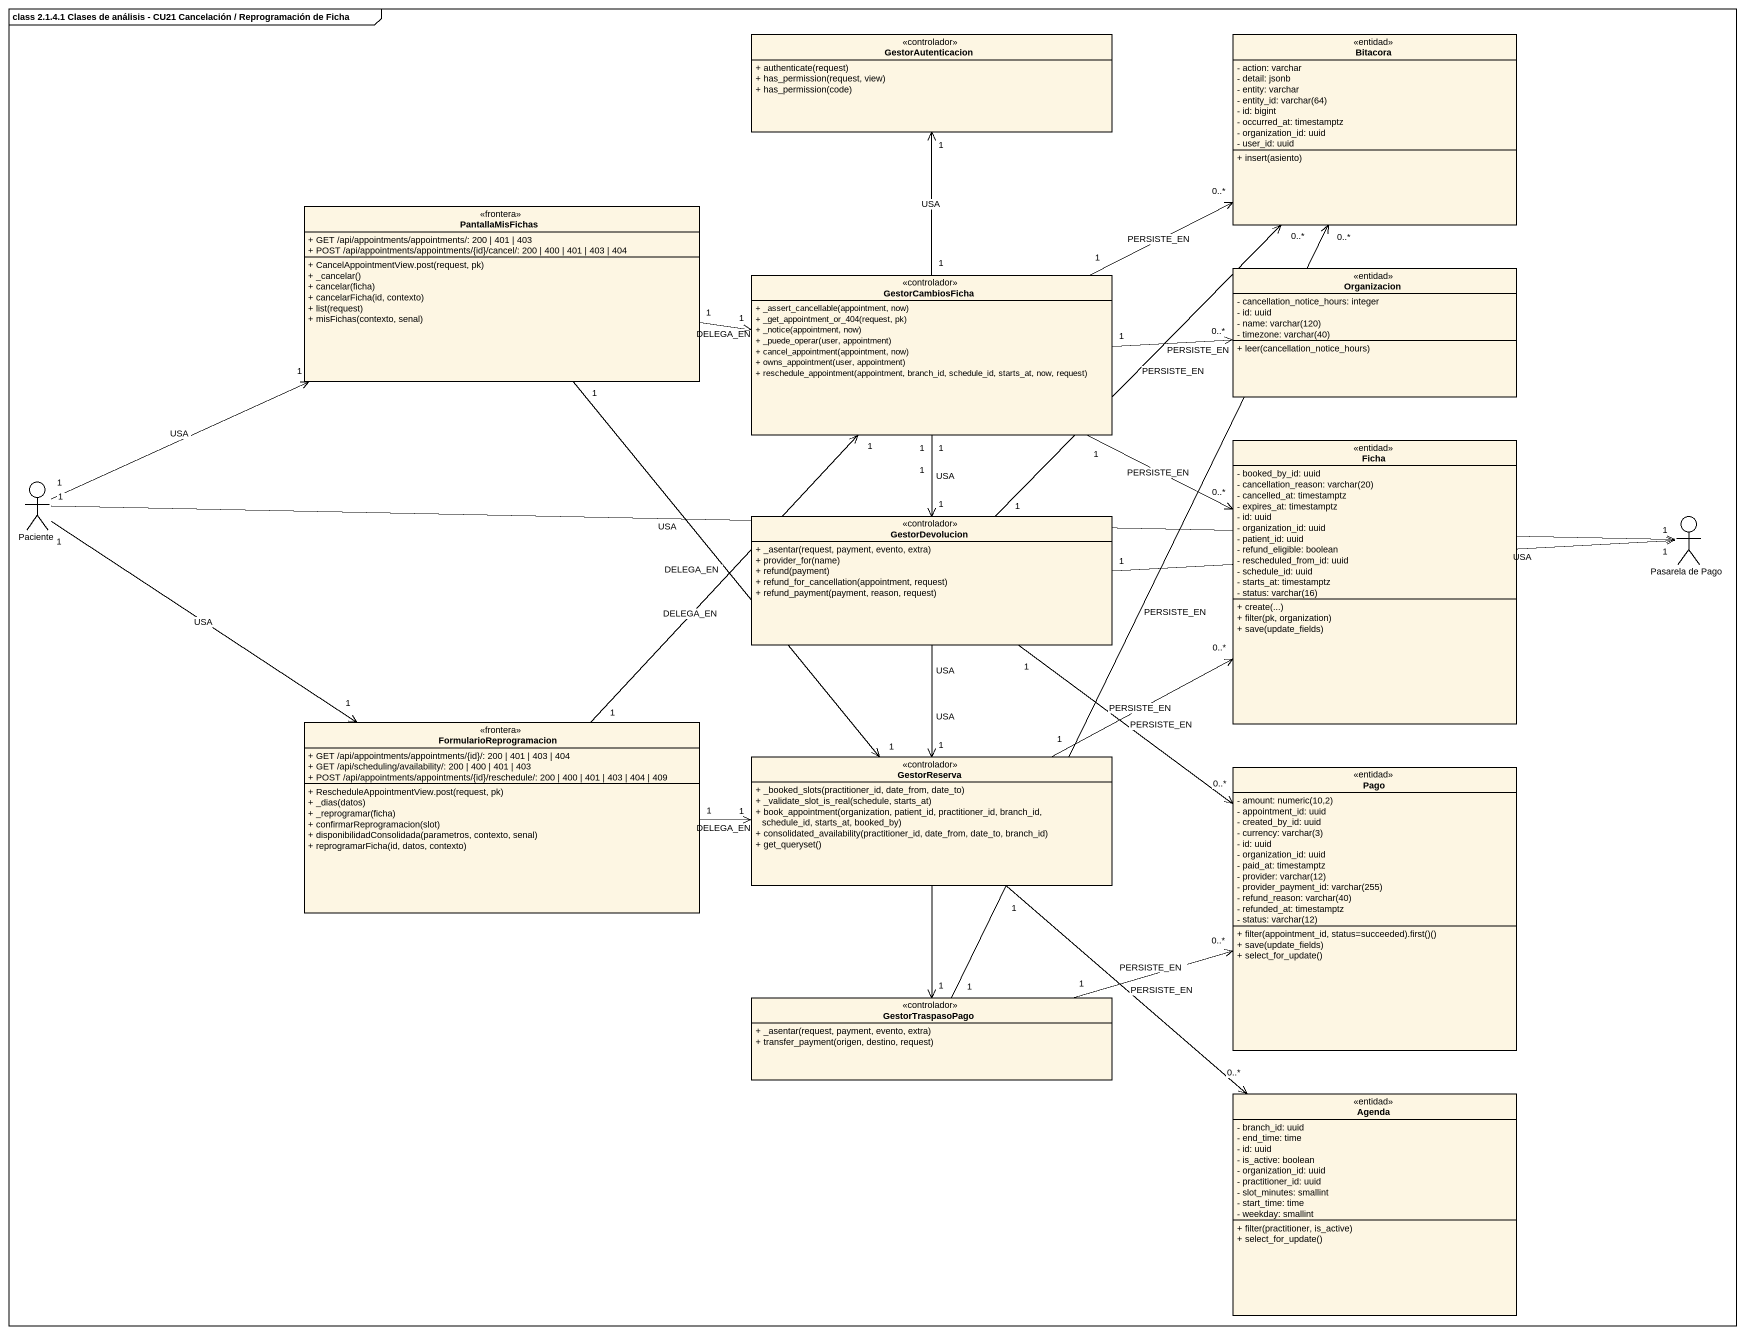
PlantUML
@startuml
mainframe class 2.1.4.1 Clases de análisis - CU21 Cancelación / Reprogramación de Ficha
allowmixing
hide circle
hide empty members
skinparam classAttributeIconSize 0
class GestorAutenticacion <<controlador>> {
  + authenticate(request)
  + has_permission(request, view)
  + has_permission(code)
}
class Bitacora <<entidad>> {
  - action: varchar
  - detail: jsonb
  - entity: varchar
  {field} - entity_id: varchar(64)
  - id: bigint
  - occurred_at: timestamptz
  - organization_id: uuid
  - user_id: uuid
  + insert(asiento)
}
class PantallaMisFichas <<frontera>> {
  + GET /api/appointments/appointments/: 200 | 401 | 403
  + POST /api/appointments/appointments/{id}/cancel/: 200 | 400 | 401 | 403 | 404
  + CancelAppointmentView.post(request, pk)
  + _cancelar()
  + cancelar(ficha)
  + cancelarFicha(id, contexto)
  + list(request)
  + misFichas(contexto, senal)
}
class GestorCambiosFicha <<controlador>> {
  + _assert_cancellable(appointment, now)
  + _get_appointment_or_404(request, pk)
  + _notice(appointment, now)
  + _puede_operar(user, appointment)
  + cancel_appointment(appointment, now)
  + owns_appointment(user, appointment)
  + reschedule_appointment(appointment, branch_id, schedule_id, starts_at, now, request)
}
class Organizacion <<entidad>> {
  - cancellation_notice_hours: integer
  - id: uuid
  {field} - name: varchar(120)
  {field} - timezone: varchar(40)
  + leer(cancellation_notice_hours)
}
class Ficha <<entidad>> {
  - booked_by_id: uuid
  {field} - cancellation_reason: varchar(20)
  - cancelled_at: timestamptz
  - expires_at: timestamptz
  - id: uuid
  - organization_id: uuid
  - patient_id: uuid
  - refund_eligible: boolean
  - rescheduled_from_id: uuid
  - schedule_id: uuid
  - starts_at: timestamptz
  {field} - status: varchar(16)
  + create(...)
  + filter(pk, organization)
  + save(update_fields)
}
actor Paciente
class GestorDevolucion <<controlador>> {
  + _asentar(request, payment, evento, extra)
  + provider_for(name)
  + refund(payment)
  + refund_for_cancellation(appointment, request)
  + refund_payment(payment, reason, request)
}
actor "Pasarela de Pago" as Pasarela_de_Pago
class FormularioReprogramacion <<frontera>> {
  + GET /api/appointments/appointments/{id}/: 200 | 401 | 403 | 404
  + GET /api/scheduling/availability/: 200 | 400 | 401 | 403
  + POST /api/appointments/appointments/{id}/reschedule/: 200 | 400 | 401 | 403 | 404 | 409
  + RescheduleAppointmentView.post(request, pk)
  + _dias(datos)
  + _reprogramar(ficha)
  + confirmarReprogramacion(slot)
  + disponibilidadConsolidada(parametros, contexto, senal)
  + reprogramarFicha(id, datos, contexto)
}
class GestorReserva <<controlador>> {
  + _booked_slots(practitioner_id, date_from, date_to)
  + _validate_slot_is_real(schedule, starts_at)
  + book_appointment(organization, patient_id, practitioner_id, branch_id, schedule_id, starts_at, booked_by)
  + consolidated_availability(practitioner_id, date_from, date_to, branch_id)
  + get_queryset()
}
class Pago <<entidad>> {
  {field} - amount: numeric(10,2)
  - appointment_id: uuid
  - created_by_id: uuid
  {field} - currency: varchar(3)
  - id: uuid
  - organization_id: uuid
  - paid_at: timestamptz
  {field} - provider: varchar(12)
  {field} - provider_payment_id: varchar(255)
  {field} - refund_reason: varchar(40)
  - refunded_at: timestamptz
  {field} - status: varchar(12)
  + filter(appointment_id, status=succeeded).first()()
  + save(update_fields)
  + select_for_update()
}
class GestorTraspasoPago <<controlador>> {
  + _asentar(request, payment, evento, extra)
  + transfer_payment(origen, destino, request)
}
class Agenda <<entidad>> {
  - branch_id: uuid
  - end_time: time
  - id: uuid
  - is_active: boolean
  - organization_id: uuid
  - practitioner_id: uuid
  - slot_minutes: smallint
  - start_time: time
  - weekday: smallint
  + filter(practitioner, is_active)
  + select_for_update()
}
PantallaMisFichas "1" -right-> "1" GestorCambiosFicha : DELEGA_EN
PantallaMisFichas "1" --> "1" GestorReserva : DELEGA_EN
GestorCambiosFicha "1" -up-> "1" GestorAutenticacion : USA
GestorCambiosFicha "1" -right-> "0..*" Bitacora : PERSISTE_EN
GestorCambiosFicha "1" -right-> "0..*" Organizacion : PERSISTE_EN
GestorCambiosFicha "1" -right-> "0..*" Ficha : PERSISTE_EN
GestorCambiosFicha "1" --> "1" GestorDevolucion : USA
GestorCambiosFicha "1" --> "1" GestorReserva : USA
GestorCambiosFicha "1" --> "1" GestorTraspasoPago : USA
Paciente "1" -right-> "1" PantallaMisFichas : USA
Paciente "1" -right-> "1" Pasarela_de_Pago : USA
Paciente -right- Pasarela_de_Pago
Paciente "1" --> "1" FormularioReprogramacion : USA
GestorDevolucion "1" -up-> "0..*" Bitacora : PERSISTE_EN
GestorDevolucion "1" -right-> "1" Pasarela_de_Pago : USA
GestorDevolucion "1" --> "0..*" Pago : PERSISTE_EN
FormularioReprogramacion "1" -up-> "1" GestorCambiosFicha : DELEGA_EN
FormularioReprogramacion "1" -right-> "1" GestorReserva : DELEGA_EN
GestorReserva "1" -right-> "0..*" Ficha : PERSISTE_EN
GestorReserva "1" --> "0..*" Agenda : PERSISTE_EN
GestorTraspasoPago "1" -up-> "0..*" Bitacora : PERSISTE_EN
GestorTraspasoPago "1" -right-> "0..*" Pago : PERSISTE_EN
@enduml
